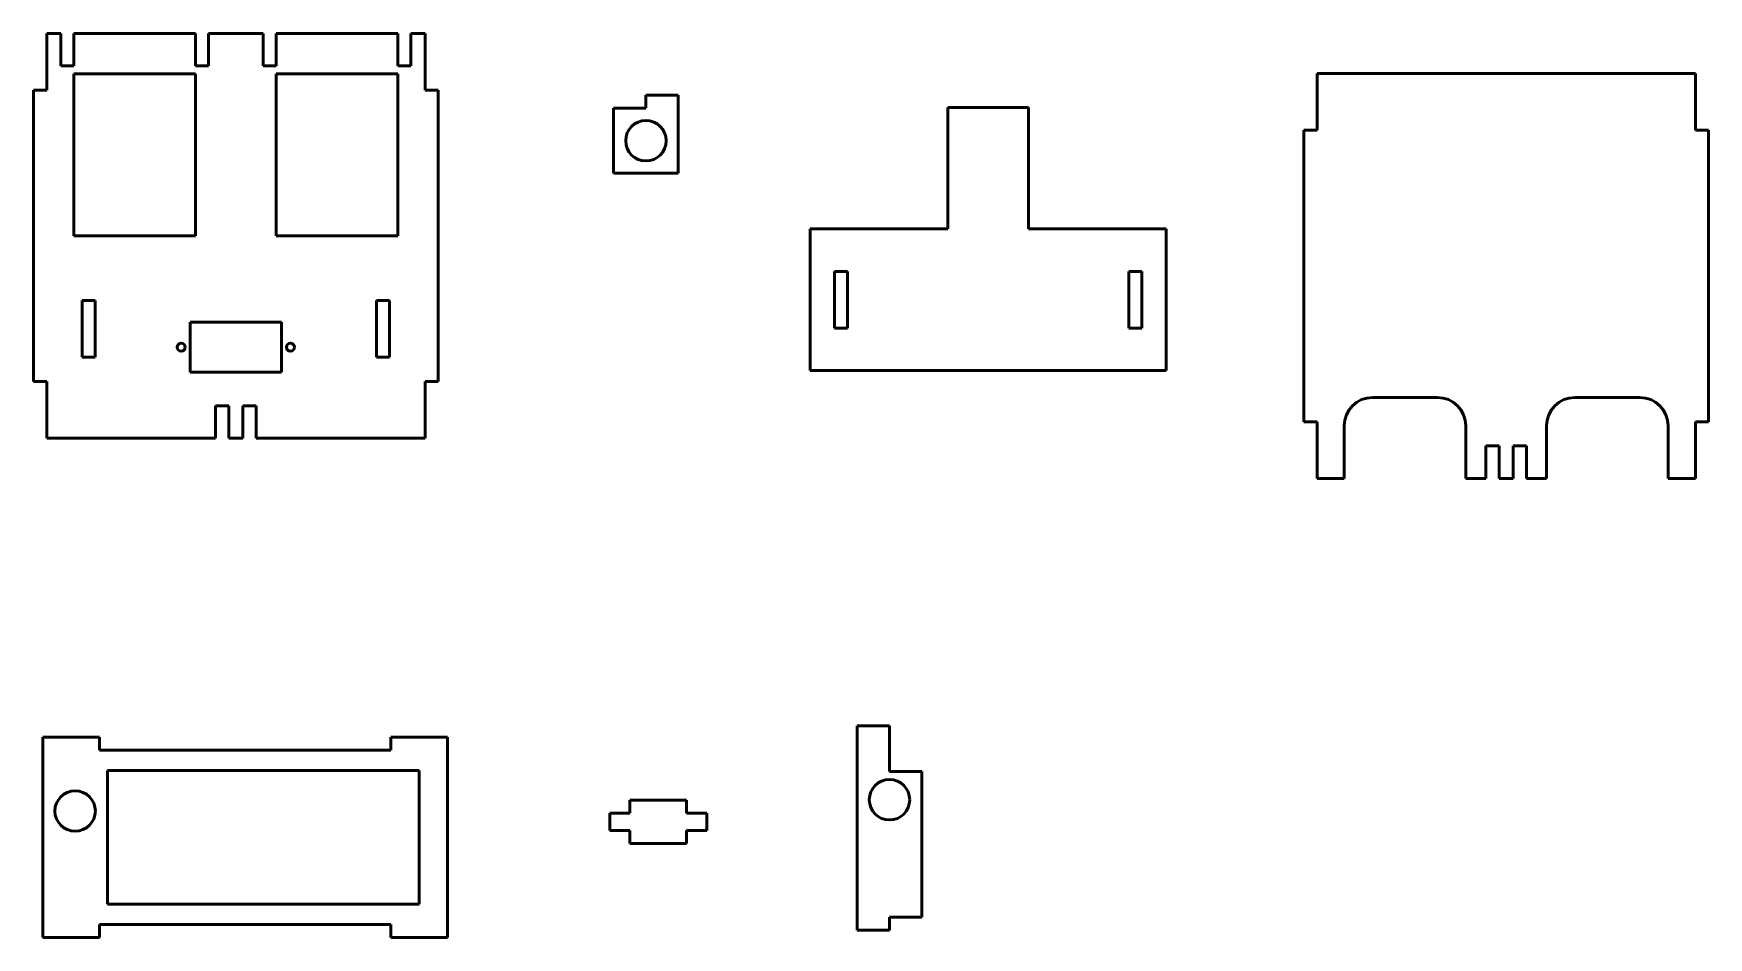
# Model space of a CAD drawing. Header units: millimetres. Extents: x 37 to 451, y 184 to 407.
import ezdxf

# ---------------------------------------------------------------- set-up
doc = ezdxf.new("R2010")
doc.units = ezdxf.units.MM
doc.layers.add('Visible (ANSI)', color=7, linetype='Continuous', lineweight=50)

msp = doc.modelspace()

# ---------------------------------------------------------------- linework, layer by layer
at = {"layer": 'Visible (ANSI)'}
for p, q in [((44.13, 407.25), (40.63, 407.25)), ((40.63, 407.25), (40.63, 393.25)), ((44.13, 399.25), (44.13, 407.25)), ((77.38, 407.25), (47.38, 407.25)), ((47.38, 407.25), (47.38, 399.25)), ((77.38, 399.25), (77.38, 407.25)), ((94.13, 407.25), (80.63, 407.25)), ((80.63, 407.25), (80.63, 399.25)), ((94.13, 399.25), (94.13, 407.25)), ((127.38, 407.25), (97.38, 407.25)), ((97.38, 407.25), (97.38, 399.25)), ((127.38, 399.25), (127.38, 407.25)), ((134.13, 407.25), (130.63, 407.25)), ((130.63, 407.25), (130.63, 399.25)), ((134.13, 393.25), (134.13, 407.25)), ((47.38, 399.25), (44.13, 399.25)), ((80.63, 399.25), (77.38, 399.25)), ((97.38, 399.25), (94.13, 399.25)), ((130.63, 399.25), (127.38, 399.25)), ((40.63, 393.25), (37.38, 393.25)), ((37.38, 393.25), (37.38, 321.25)), ((47.38, 357.25), (47.38, 397.25)), ((47.38, 397.25), (77.38, 397.25)), ((77.38, 397.25), (77.38, 357.25)), ((97.38, 357.25), (97.38, 397.25)), ((97.38, 397.25), (127.38, 397.25)), ((127.38, 397.25), (127.38, 357.25)), ((137.38, 393.25), (134.13, 393.25)), ((137.38, 321.25), (137.38, 393.25)), ((448.07, 397.34), (354.57, 397.34)), ((354.57, 397.34), (354.57, 383.34)), ((448.07, 383.34), (448.07, 397.34)), ((188.72, 392.02), (196.72, 392.02)), ((188.72, 388.77), (188.72, 392.02)), ((196.72, 392.02), (196.72, 372.77)), ((180.72, 388.77), (188.72, 388.77)), ((180.72, 372.77), (180.72, 388.77)), ((263.3, 388.99), (263.3, 358.99)), ((283.3, 388.99), (263.3, 388.99)), ((283.3, 358.99), (283.3, 388.99)), ((354.57, 383.34), (351.32, 383.34)), ((351.32, 383.34), (351.32, 311.34)), ((451.32, 383.34), (448.07, 383.34)), ((451.32, 311.34), (451.32, 383.34)), ((196.72, 372.77), (180.72, 372.77)), ((77.38, 357.25), (47.38, 357.25)), ((127.38, 357.25), (97.38, 357.25)), ((263.3, 358.99), (229.3, 358.99)), ((229.3, 358.99), (229.3, 323.99)), ((317.3, 358.99), (283.3, 358.99)), ((317.3, 323.99), (317.3, 358.99)), ((235.3, 334.49), (235.3, 348.49)), ((235.3, 348.49), (238.55, 348.49)), ((238.55, 348.49), (238.55, 334.49)), ((308.05, 334.49), (308.05, 348.49)), ((308.05, 348.49), (311.3, 348.49)), ((311.3, 348.49), (311.3, 334.49)), ((49.38, 327.25), (49.38, 341.25)), ((49.38, 341.25), (52.63, 341.25)), ((52.63, 341.25), (52.63, 327.25)), ((122.13, 327.25), (122.13, 341.25)), ((122.13, 341.25), (125.38, 341.25)), ((125.38, 341.25), (125.38, 327.25)), ((76.13, 335.95), (98.63, 335.95)), ((76.13, 323.55), (76.13, 335.95)), ((98.63, 335.95), (98.63, 323.55)), ((238.55, 334.49), (235.3, 334.49)), ((311.3, 334.49), (308.05, 334.49)), ((52.63, 327.25), (49.38, 327.25)), ((125.38, 327.25), (122.13, 327.25)), ((98.63, 323.55), (76.13, 323.55)), ((229.3, 323.99), (317.3, 323.99)), ((37.38, 321.25), (40.63, 321.25)), ((40.63, 321.25), (40.63, 307.25)), ((134.13, 307.25), (134.13, 321.25)), ((134.13, 321.25), (137.38, 321.25)), ((82.38, 307.25), (82.38, 315.25)), ((82.38, 315.25), (85.63, 315.25)), ((85.63, 315.25), (85.63, 307.25)), ((89.13, 315.25), (92.38, 315.25)), ((89.13, 307.25), (89.13, 315.25)), ((92.38, 315.25), (92.38, 307.25)), ((368.32, 317.34), (384.32, 317.34)), ((418.32, 317.34), (434.32, 317.34)), ((351.32, 311.34), (354.57, 311.34)), ((354.57, 311.34), (354.57, 297.34)), ((448.07, 297.34), (448.07, 311.34)), ((448.07, 311.34), (451.32, 311.34)), ((40.63, 307.25), (82.38, 307.25)), ((85.63, 307.25), (89.13, 307.25)), ((92.38, 307.25), (134.13, 307.25)), ((361.32, 297.34), (361.32, 310.34)), ((391.32, 310.34), (391.32, 297.34)), ((411.32, 297.34), (411.32, 310.34)), ((441.32, 310.34), (441.32, 297.34)), ((396.32, 297.34), (396.32, 305.34)), ((396.32, 305.34), (399.57, 305.34)), ((399.57, 305.34), (399.57, 297.34)), ((403.07, 297.34), (403.07, 305.34)), ((403.07, 305.34), (406.32, 305.34)), ((406.32, 305.34), (406.32, 297.34)), ((354.57, 297.34), (361.32, 297.34)), ((391.32, 297.34), (396.32, 297.34)), ((399.57, 297.34), (403.07, 297.34)), ((406.32, 297.34), (411.32, 297.34)), ((441.32, 297.34), (448.07, 297.34)), ((240.92, 236.2), (248.92, 236.2)), ((240.92, 185.7), (240.92, 236.2)), ((248.92, 236.2), (248.92, 224.95)), ((39.66, 233.41), (53.66, 233.41)), ((39.66, 183.91), (39.66, 233.41)), ((53.66, 233.41), (53.66, 230.16)), ((125.66, 233.41), (139.66, 233.41)), ((125.66, 230.16), (125.66, 233.41)), ((139.66, 233.41), (139.66, 183.91)), ((53.66, 230.16), (125.66, 230.16)), ((55.66, 225.16), (132.66, 225.16)), ((55.66, 192.16), (55.66, 225.16)), ((132.66, 225.16), (132.66, 192.16)), ((248.92, 224.95), (256.92, 224.95)), ((256.92, 224.95), (256.92, 188.95)), ((184.77, 217.85), (184.77, 214.6)), ((198.77, 217.85), (184.77, 217.85)), ((198.77, 214.6), (198.77, 217.85)), ((184.77, 214.6), (179.77, 214.6)), ((179.77, 214.6), (179.77, 210.35)), ((203.77, 214.6), (198.77, 214.6)), ((203.77, 210.35), (203.77, 214.6)), ((179.77, 210.35), (184.77, 210.35)), ((184.77, 210.35), (184.77, 207.1)), ((184.77, 207.1), (198.77, 207.1)), ((198.77, 210.35), (203.77, 210.35)), ((198.77, 207.1), (198.77, 210.35)), ((132.66, 192.16), (55.66, 192.16)), ((125.66, 187.16), (53.66, 187.16)), ((53.66, 187.16), (53.66, 183.91)), ((125.66, 183.91), (125.66, 187.16)), ((256.92, 188.95), (248.92, 188.95)), ((248.92, 188.95), (248.92, 185.7)), ((53.66, 183.91), (39.66, 183.91)), ((139.66, 183.91), (125.66, 183.91)), ((248.92, 185.7), (240.92, 185.7))]:
    msp.add_line(p, q, dxfattribs=at)
for centre, radius in [((188.72, 380.77), 5), ((73.88, 329.75), 1), ((100.88, 329.75), 1), ((47.66, 215.16), 5), ((248.92, 217.95), 5)]:
    msp.add_circle(centre, radius, dxfattribs=at)
for centre, start, end in [((368.32, 310.34), 90, 180), ((384.32, 310.34), 0, 90), ((418.32, 310.34), 90, 180), ((434.32, 310.34), 0, 90)]:
    msp.add_arc(centre, 7, start, end, dxfattribs=at)

doc.saveas('drawing.dxf')
